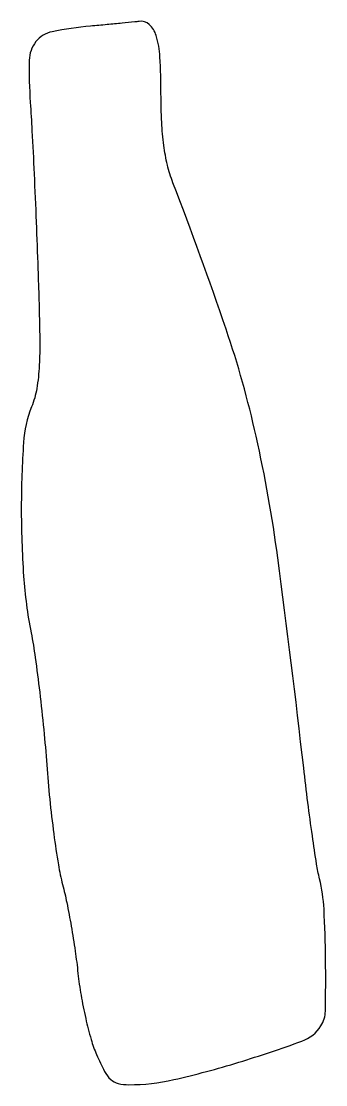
# Model space of a CAD drawing. Extents: x 0 to 48, y 0 to 168.
import ezdxf

# ---------------------------------------------------------------- set-up
doc = ezdxf.new("R2010")
doc.units = 0

msp = doc.modelspace()

# ---------------------------------------------------------------- linework, layer by layer
msp.add_lwpolyline([(10.900074, 167.092658, 0.02697), (4.845875, 166.217966, 0.178301), (2.283189, 164.645699, 0.163788), (1.235057, 161.70983, 0.021908), (1.405592, 155.049234, -0.004533), (1.674976, 150.590269, -0.001362), (2.004939, 143.79932, -0.001365), (2.333643, 136.176997, -0.001481), (2.611327, 128.75696, -0.003327), (2.882867, 118.988748, -0.016761), (2.815254, 113.528292, -0.030258), (2.426725, 109.890403, -0.05348), (1.611365, 106.986724, 0.078792), (0.339966, 101.389348, 0.015971), (-0.008897, 91.179097, 0.017762), (0.354062, 80.284858, 0.031072), (1.532384, 71.337968, -0.013626), (2.185625, 67.434749, -0.005243), (2.887684, 61.983653, -0.005187), (3.526224, 56.051524, -0.006368), (3.994315, 50.5, 0.007728), (4.465397, 45.088779, 0.007258), (5.1118, 39.580095, 0.007245), (5.826658, 34.71235, 0.024724), (6.493197, 31.581174, -0.014949), (7.155998, 28.741267, -0.00698), (7.852702, 25.027158, -0.006909), (8.475777, 21.107713, -0.009606), (8.917555, 17.581174, 0.016511), (9.397111, 14.139091, 0.013323), (10.131879, 10.478532, 0.013536), (10.992479, 7.133393, 0.033397), (11.850752, 4.75, 0.016471), (13.112901, 2.105881, 0.085248), (14.087438, 0.81962, 0.129409), (15.231294, 0.202215, 0.059459), (16.925738, 0, 0.05647), (23.999335, 0.801455, 0.018019), (34.246794, 3.545892, 0.012724), (44.198756, 6.878762, 0.165505), (47.199699, 9.28888, 0.13797), (47.901358, 11.623897, 0.006781), (47.935007, 19.754551, 0.011128), (47.682134, 27.73414, 0.046105), (46.980945, 32.5, -0.020524), (46.514912, 34.83276, -0.00354), (45.845462, 39.290625, -0.003848), (45.136537, 44.53817, -0.003432), (44.479481, 50, 0.004817), (40.394914, 83.178013, 0.021818), (36.986948, 102.368239, 0.02695), (32.253556, 119.256058, 0.010103), (23.880432, 142.383353, -0.032657), (23.013064, 145.164858, -0.025991), (22.434467, 148.256345, -0.02162), (22.105343, 151.911006, -0.011645), (22, 156.433353, 0.013971), (21.838404, 162.2157, 0.059511), (21.238532, 165.613217, 0.133522), (20.152263, 167.349246, 0.227547), (18.55, 167.842658, -0.011937), (17.852474, 167.755104, -0.000817), (15.869709, 167.557442, -0.001167), (13.50453, 167.331131, -0.000876)], format="xyb", close=True)

doc.saveas('drawing.dxf')
